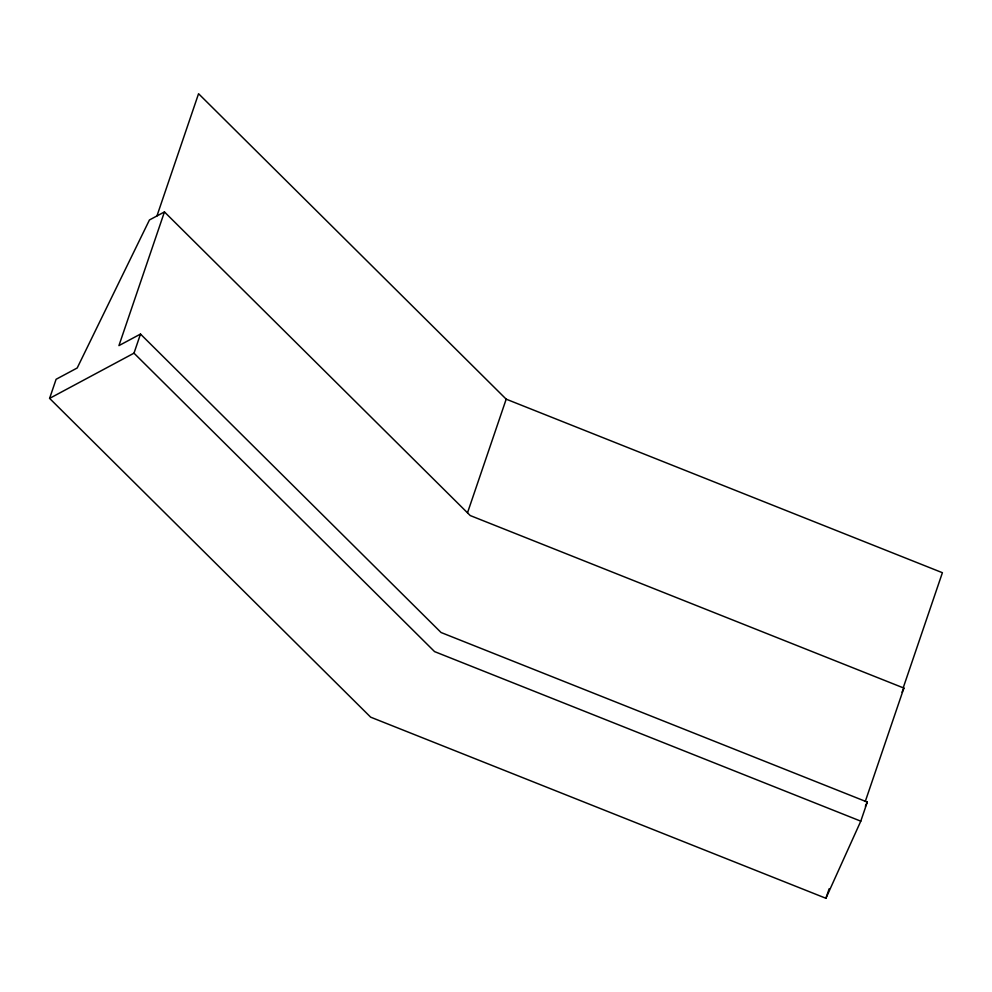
<?xml version="1.0" encoding="UTF-8"?>
<svg xmlns="http://www.w3.org/2000/svg" width="992" height="992" viewBox="0 0 992 992"><rect width="100%" height="100%" fill="white"/><g stroke="black" fill="none" stroke-linecap="round" stroke-linejoin="round"><path stroke-width="1.49" d="M164.449 211.928L118.941 345.613L140.492 334.068L441.068 632.512L867.281 802.069L860.783 821.165L825.914 898.281L370.661 717.166L49.6 398.387L56.098 379.291L77.202 367.982L149.445 219.964L164.449 211.928L470.258 515.567L903.886 688.076L865.297 801.424M156.947 215.946L198.561 93.719L506.193 399.168L942.4 572.706L903.266 687.654M49.6 398.387L133.994 353.164L140.492 334.068M467.554 512.666L506.193 399.168M825.914 898.281L829.176 888.733M902.026 692.193L903.886 688.076M865.371 806.285L867.281 802.069M860.783 821.165L434.57 651.608L133.994 353.164"/></g></svg>
